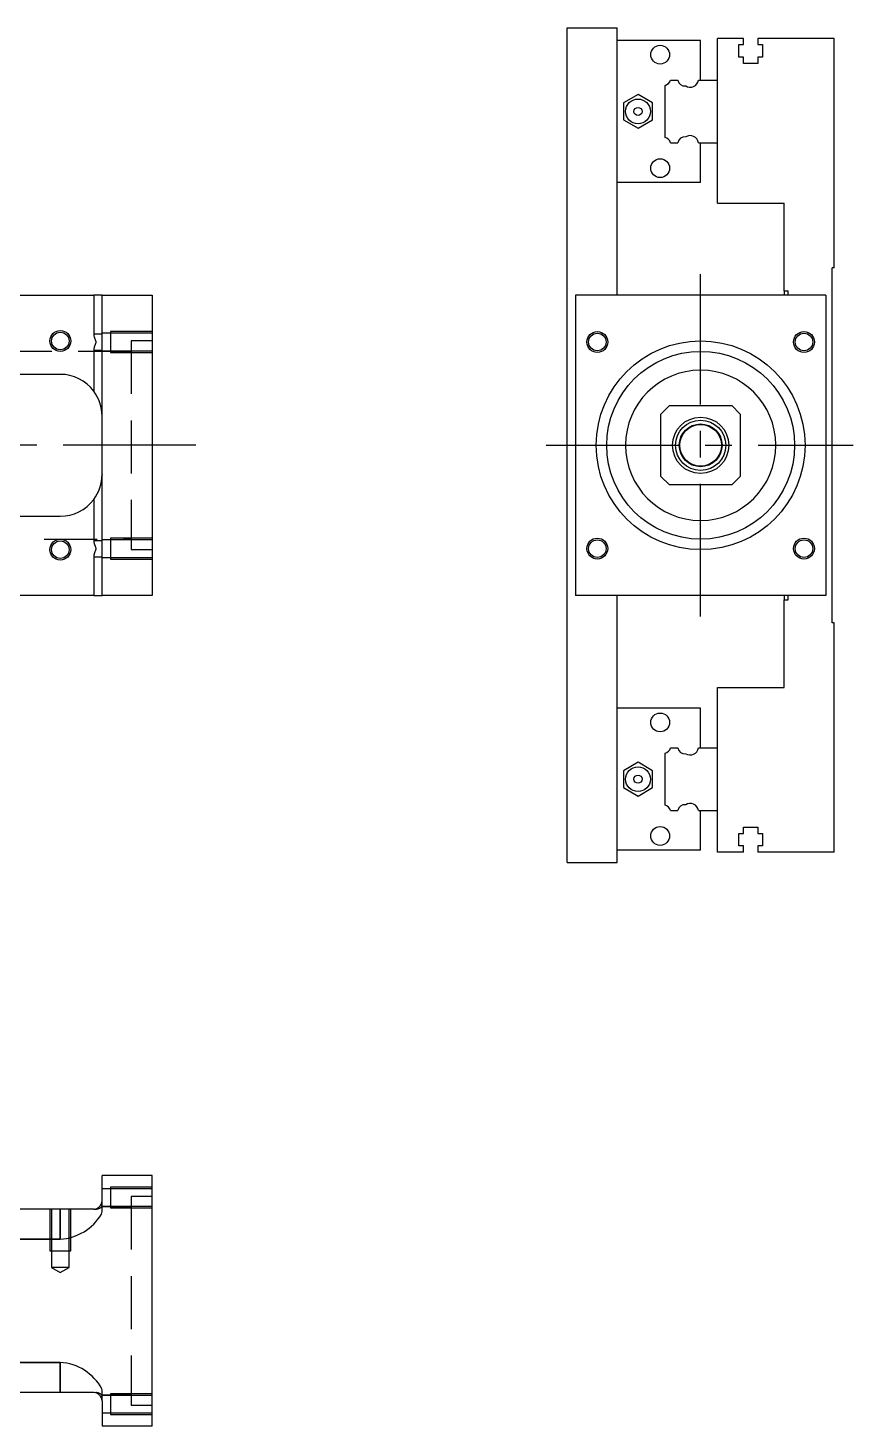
# Model space of a CAD drawing. Extents: x -12 to 553, y -286 to 102.
# Drawn here: x 355.2 to 552.9, y -235 to 100 of the extents above; entities that cross this region are included whole.
import ezdxf

# ---------------------------------------------------------------- set-up
doc = ezdxf.new("R2010")
doc.units = 0
doc.linetypes.add('CENTER', pattern=[50.8, 31.75, -6.35, 6.35, -6.35])
doc.linetypes.add('DASHED', pattern=[19.05, 12.7, -6.35])
doc.layers.get('0').update_dxf_attribs({"linetype": 'CONTINUOUS'})
doc.layers.add('CENTER', color=1, linetype='CENTER')

msp = doc.modelspace()

# ---------------------------------------------------------------- linework, layer by layer
at = {"color": 7, "linetype": 'CONTINUOUS'}
for p, q in [((484.38, 100), (496.38, 100)), ((484.38, -100), (484.38, 100)), ((496.38, 36), (496.38, 100)), ((520.38, 87.5), (520.38, 97.5)), ((526.68, 97.5), (520.38, 97.5)), ((526.68, 96), (526.68, 97.5)), ((530.08, 97.5), (530.08, 96)), ((548.38, 97.5), (530.08, 97.5)), ((548.38, 42.5), (548.38, 97.5)), ((516.38, 97), (496.38, 97)), ((516.38, 87.5), (516.38, 97)), ((525.53, 96), (526.68, 96)), ((525.53, 93), (525.53, 96)), ((530.08, 96), (531.23, 96)), ((531.23, 96), (531.23, 93)), ((526.68, 93), (525.53, 93)), ((526.68, 91.5), (526.68, 93)), ((530.08, 91.5), (526.68, 91.5)), ((530.08, 93), (530.08, 91.5)), ((531.23, 93), (530.08, 93)), ((509.132272, 87.5), (510.90668, 87.5)), ((515.857372, 87.5), (520.38, 87.5)), ((520.38, 72.5), (520.38, 87.5)), ((520.38, 72.5), (520.38, 87.5)), ((501.37996, 84.041452), (497.87996, 82.020726)), ((504.879959, 82.020726), (501.37996, 84.041452)), ((507.88, 73.752272), (507.88, 86.247728)), ((497.87996, 82.020726), (497.879959, 77.979274)), ((504.879959, 77.979274), (504.879959, 82.020726)), ((497.879959, 77.979274), (501.37996, 75.958548)), ((501.37996, 75.958548), (504.879959, 77.979274)), ((509.132272, 72.5), (510.90668, 72.5)), ((515.857372, 72.5), (520.38, 72.5)), ((516.38, 63), (516.38, 72.5)), ((520.38, 58), (520.38, 72.5)), ((516.38, 63), (496.38, 63)), ((520.38, 58), (536.38, 58)), ((536.38, 37), (536.38, 58)), ((548.38, 42.5), (547.88, 42.5)), ((547.88, -42.5), (547.88, 42.5)), ((536.38, 37), (537.38, 37)), ((536.38, 37), (536.38, 36)), ((537.38, 36), (537.38, 37)), ((350, 36), (371, 36)), ((373, 36), (371, 36)), ((373, 36), (385, 36)), ((373, -36), (373, 36)), ((385, 36), (385, -36)), ((486.38, 36), (486.38, -36)), ((546.38, 36), (486.38, 36)), ((546.38, 36), (546.38, -36)), ((363, 17), (331, 17)), ((508.88, 9.5), (506.88, 7.5)), ((506.88, -7.5), (506.88, 7.5)), ((508.88, 9.5), (523.88, 9.5)), ((525.88, 7.5), (523.88, 9.5)), ((525.88, 7.5), (525.88, -7.5)), ((506.88, -7.5), (508.88, -9.5)), ((523.88, -9.5), (508.88, -9.5)), ((523.88, -9.5), (525.88, -7.5)), ((331, -17), (363, -17)), ((371, -36), (350, -36)), ((371, -36), (373, -36)), ((385, -36), (373, -36)), ((546.38, -36), (486.38, -36)), ((496.38, -100), (496.38, -36)), ((536.38, -36), (536.38, -37)), ((537.38, -37), (537.38, -36)), ((536.38, -58), (536.38, -37)), ((536.38, -37), (537.38, -37)), ((548.38, -42.5), (547.88, -42.5)), ((548.38, -97.5), (548.38, -42.5)), ((520.38, -72.5), (520.38, -58)), ((520.38, -58), (536.38, -58)), ((516.38, -63), (496.38, -63)), ((516.38, -72.5), (516.38, -63)), ((509.132272, -72.5), (510.90668, -72.5)), ((515.857372, -72.5), (520.38, -72.5)), ((520.38, -87.5), (520.38, -72.5)), ((520.38, -87.5), (520.38, -72.5)), ((501.37996, -75.958548), (497.87996, -77.979274)), ((504.879959, -77.979274), (501.37996, -75.958548)), ((507.88, -86.247728), (507.88, -73.752272)), ((497.87996, -77.979274), (497.879959, -82.020726)), ((504.879959, -82.020726), (504.879959, -77.979274)), ((497.879959, -82.020726), (501.37996, -84.041452)), ((501.37996, -84.041452), (504.879959, -82.020726)), ((509.132272, -87.5), (510.90668, -87.5)), ((515.857372, -87.5), (520.38, -87.5)), ((516.38, -97), (516.38, -87.5)), ((520.38, -97.5), (520.38, -87.5)), ((525.53, -93), (526.68, -93)), ((525.53, -96), (525.53, -93)), ((526.68, -91.5), (530.08, -91.5)), ((526.68, -93), (526.68, -91.5)), ((530.08, -91.5), (530.08, -93)), ((530.08, -93), (531.23, -93)), ((531.23, -93), (531.23, -96)), ((516.38, -97), (496.38, -97)), ((526.68, -96), (525.53, -96)), ((526.68, -97.5), (526.68, -96)), ((530.08, -96), (530.08, -97.5)), ((531.23, -96), (530.08, -96)), ((484.38, -100), (496.38, -100)), ((526.68, -97.5), (520.38, -97.5)), ((548.38, -97.5), (530.08, -97.5)), ((385, -174.99), (373, -174.99)), ((373, -180.99), (373, -174.99)), ((385, -234.99), (385, -174.99)), ((371, -182.99), (350, -182.99)), ((371, -226.99), (350, -226.99)), ((373, -228.99), (373, -234.99)), ((385, -234.99), (373, -234.99))]:
    msp.add_line(p, q, dxfattribs=at)
at = {"color": 3, "linetype": 'DASHED'}
for p, q in [((371, 36), (371, 26.710724)), ((375, 26.848738), (373, 26.848738)), ((375, 27.248732), (375, 22.248742)), ((385, 27.248732), (375, 27.248732)), ((385, 26.848738), (375, 26.848738)), ((371, 26.710724), (373, 26.710724)), ((371, 26.710724), (371.023356, 26.38246)), ((371.525196, 24.742722), (371.494734, 24.519244)), ((371.499584, 24.958614), (371.525196, 24.742722)), ((380, 25), (380, -25)), ((385, 25), (380, 25)), ((380, 22.5), (321, 22.5)), ((371, 22.78675), (371, 13)), ((371, 22.78675), (373, 22.78675)), ((373, 22.648738), (375, 22.648738)), ((375, 22.648738), (385, 22.648738)), ((375, 22.248742), (385, 22.248742)), ((370.743602, 13.32745), (371.026966, 12.963874)), ((373, -7), (372.998996, -7.141742)), ((371.11972, -12.836966), (370.908436, -13.120182)), ((371, -13), (371, -22.78675)), ((321, -22.5), (380, -22.5)), ((371, -22.78675), (373, -22.78675)), ((371, -22.78675), (371.023356, -23.115014)), ((375, -22.648738), (373, -22.648738)), ((375, -22.248742), (375, -27.248732)), ((385, -22.248742), (375, -22.248742)), ((385, -22.648738), (375, -22.648738)), ((371, -26.710724), (371, -36)), ((371, -26.710724), (373, -26.710724)), ((371.525196, -24.754754), (371.494734, -24.97823)), ((371.499584, -24.53886), (371.525196, -24.754754)), ((380, -25), (385, -25)), ((373, -26.848738), (375, -26.848738)), ((375, -26.848738), (385, -26.848738)), ((375, -27.248732), (385, -27.248732)), ((375, -178.141262), (373, -178.141262)), ((375, -177.741268), (375, -182.741258)), ((385, -177.741268), (375, -177.741268)), ((385, -178.141262), (375, -178.141262)), ((380, -179.99), (380, -229.99)), ((385, -179.99), (380, -179.99)), ((360.500006, -182.99), (360.500006, -192.99)), ((360.9, -182.99), (360.9, -192.99)), ((363, -182.99), (363, -190.250598)), ((363, -190.250598), (363, -182.99)), ((365.1, -192.99), (365.1, -182.99)), ((365.499994, -192.99), (365.499994, -182.99)), ((371, -182.99), (371.520296, -182.99)), ((371, -182.99), (371.520296, -182.99)), ((371.520296, -182.99), (371.519976, -182.99)), ((371.520296, -182.99), (371.519976, -182.99)), ((372.868572, -184.20502), (372.966596, -183.891224)), ((372.966596, -183.891224), (373, -183.606596)), ((373, -182.341262), (373, -180.99)), ((373, -183.606596), (373, -182.341262)), ((373, -182.341262), (375, -182.341262)), ((380, -182.49), (373, -182.49)), ((375, -182.341262), (385, -182.341262)), ((375, -182.741258), (385, -182.741258)), ((363, -190.250598), (331, -190.250598)), ((350, -190.250598), (360.500006, -190.250598)), ((360.500006, -190.250598), (363, -190.250598)), ((360.500006, -192.99), (365.499994, -192.99)), ((360.9, -192.99), (360.9, -196.99)), ((365.1, -196.99), (365.1, -192.99)), ((365.1, -196.99), (360.9, -196.99)), ((360.9, -196.99), (363, -198.202436)), ((363, -198.202436), (365.1, -196.99)), ((331, -219.729402), (363, -219.729402)), ((363, -219.729402), (340, -219.729402)), ((363, -219.729402), (363, -226.99)), ((363, -226.99), (363, -219.729402)), ((371.519568, -226.99), (371.520296, -226.99)), ((371.519568, -226.99), (371.520296, -226.99)), ((373, -226.373404), (372.962236, -226.06964)), ((373, -227.638738), (373, -226.373404)), ((373, -227.49), (380, -227.49)), ((373, -228.99), (373, -227.638738)), ((375, -227.638738), (373, -227.638738)), ((375, -227.238742), (375, -232.238732)), ((385, -227.238742), (375, -227.238742)), ((385, -227.638738), (375, -227.638738)), ((380, -229.99), (385, -229.99)), ((373, -231.838738), (375, -231.838738)), ((375, -231.838738), (385, -231.838738)), ((375, -232.238732), (385, -232.238732))]:
    msp.add_line(p, q, dxfattribs=at)
at = {"color": 7, "linetype": 'CONTINUOUS'}
for centre, radius in [((506.679959, 93.6), 2.25), ((501.37996, 80), 2.97), ((501.37996, 80), 0.97), ((506.679959, 66.4), 2.25), ((363, 25), 2.1), ((491.631262, 24.748738), 2.1), ((541.128738, 24.748738), 2.1), ((516.38, 0), 25), ((516.38, 0), 22.5), ((516.38, 0), 6.75), ((516.38, 0), 6), ((516.38, 0), 5.125), ((516.38, 0), 5), ((363, -25), 2.1), ((491.631262, -24.748738), 2.1), ((541.128738, -24.748738), 2.1), ((506.679959, -66.4), 2.25), ((501.37996, -80), 2.97), ((501.37996, -80), 0.97), ((506.679959, -93.6), 2.25)]:
    msp.add_circle(centre, radius, dxfattribs=at)
at = {"color": 3, "linetype": 'CONTINUOUS'}
for centre in [(363, 25), (491.631262, 24.748738), (541.128738, 24.748738), (363, -25), (491.631262, -24.748738), (541.128738, -24.748738)]:
    msp.add_circle(centre, 2.5, dxfattribs=at)
at = {"color": 7, "linetype": 'CONTINUOUS'}
for centre, radius, start, end in [((507.48, 87.9), 1.7, 283.608961, 346.391039), ((512.58, 87.8), 1.7, 190.164249, 277.540197), ((513.88, 87.8), 2, 237.42103, 351.373073), ((507.48, 72.1), 1.7, 13.608961, 76.391039), ((512.58, 72.2), 1.7, 82.459803, 169.835751), ((513.88, 72.2), 2, 8.626927, 122.57897), ((363, 7), 10, 36.869898, 90), ((516.38, 0), 18, 0, 270), ((516.38, 0), 18, 0, 270), ((362.996962, 6.998988), 10.003038, 0.005802, 36.864096), ((516.38, 0), 18, 270, 0), ((516.38, 0), 18, 270, 0), ((362.996962, -6.998988), 10.003038, 323.135904, 359.994198), ((363, -7), 10, 270, 323.130102), ((507.48, -72.1), 1.7, 283.608961, 346.391039), ((512.58, -72.2), 1.7, 190.164249, 277.540197), ((513.88, -72.2), 2, 237.42103, 351.373073), ((507.48, -87.9), 1.7, 13.608961, 76.391039), ((512.58, -87.8), 1.7, 82.459803, 169.835751), ((513.88, -87.8), 2, 8.626927, 122.57897), ((371, -180.99), 2, 270, 0), ((371, -228.99), 2, 0, 90)]:
    msp.add_arc(centre, radius, start, end, dxfattribs=at)
at = {"color": 3, "linetype": 'DASHED'}
for centre, radius, start, end in [((375.742143, 22.369461), 4.760468, 153.15420987, 174.97116022), ((377.183441, 27.651235), 6.289391, 191.63829019, 205.34837685), ((377.183441, -21.846239), 6.289391, 191.63829019, 205.34837685), ((375.742143, -27.128013), 4.760468, 153.15420987, 174.97116022), ((362.112993, -177.725352), 12.556615, 274.05078219, 328.93325573), ((371.52552, -180.99), 2, 270, 317.496804), ((362.188754, -232.000898), 12.298282, 28.83464497, 86.2177859), ((371.52552, -228.99), 2, 42.503196, 90)]:
    msp.add_arc(centre, radius, start, end, dxfattribs=at)
at = {"layer": 'CENTER', "color": 1, "linetype": 'CENTER'}
for p, q in [((516.38, -41), (516.38, 41)), ((395.445, 0), (-11.795, 0)), ((479.38, 0), (552.88, 0))]:
    msp.add_line(p, q, dxfattribs=at)

doc.saveas('drawing.dxf')
